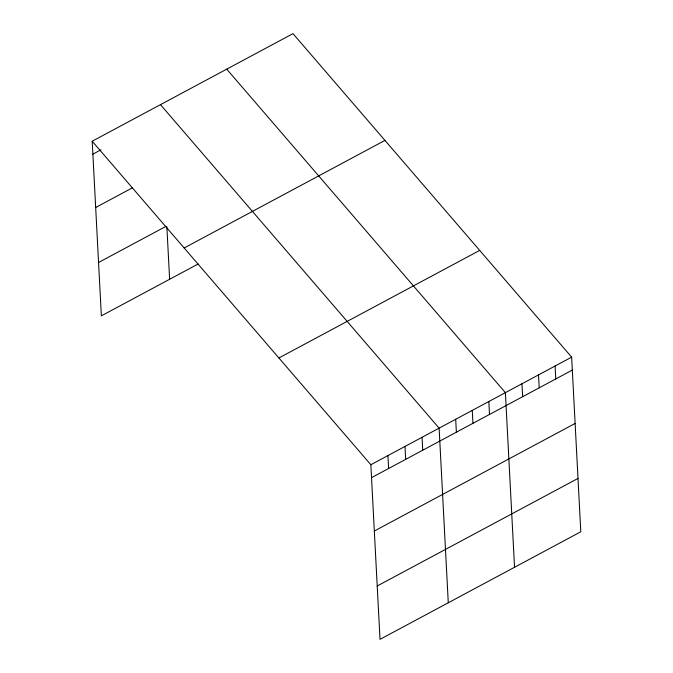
<?xml version="1.0" encoding="UTF-8"?>
<svg xmlns="http://www.w3.org/2000/svg" width="673" height="673" viewBox="0 0 673 673"><rect width="100%" height="100%" fill="white"/><g stroke="black" fill="none" stroke-linecap="round" stroke-linejoin="round"><path stroke-width="1.01" d="M92.201 141.221L292.991 33.65L571.646 357.153L580.799 531.779L380.009 639.35L370.857 464.723L92.201 141.221L101.354 315.847L198.148 263.993M92.874 154.151L100.958 149.818M95.675 207.511L132.505 187.775M98.552 262.487L165.928 226.397M184.158 247.975L384.948 140.405M278.9 357.969L479.689 250.398M370.857 464.723L571.646 357.153M371.538 477.645L572.328 370.074M374.331 531.014L575.121 423.443M377.216 585.99L578.006 478.419M226.725 69.151L505.389 392.645L514.542 567.28M160.468 104.643L439.124 428.146L448.277 602.772M555.082 366.028L555.763 378.949M538.518 374.903L539.199 387.825M521.954 383.77L522.635 396.7M488.825 401.52L489.498 414.45M472.261 410.395L472.934 423.325M455.697 419.271L456.37 432.201M422.064 437.29L422.737 450.22M404.995 446.435L405.668 459.365M387.926 455.579L388.607 468.509M166.87 226.885L169.621 279.278"/></g></svg>
